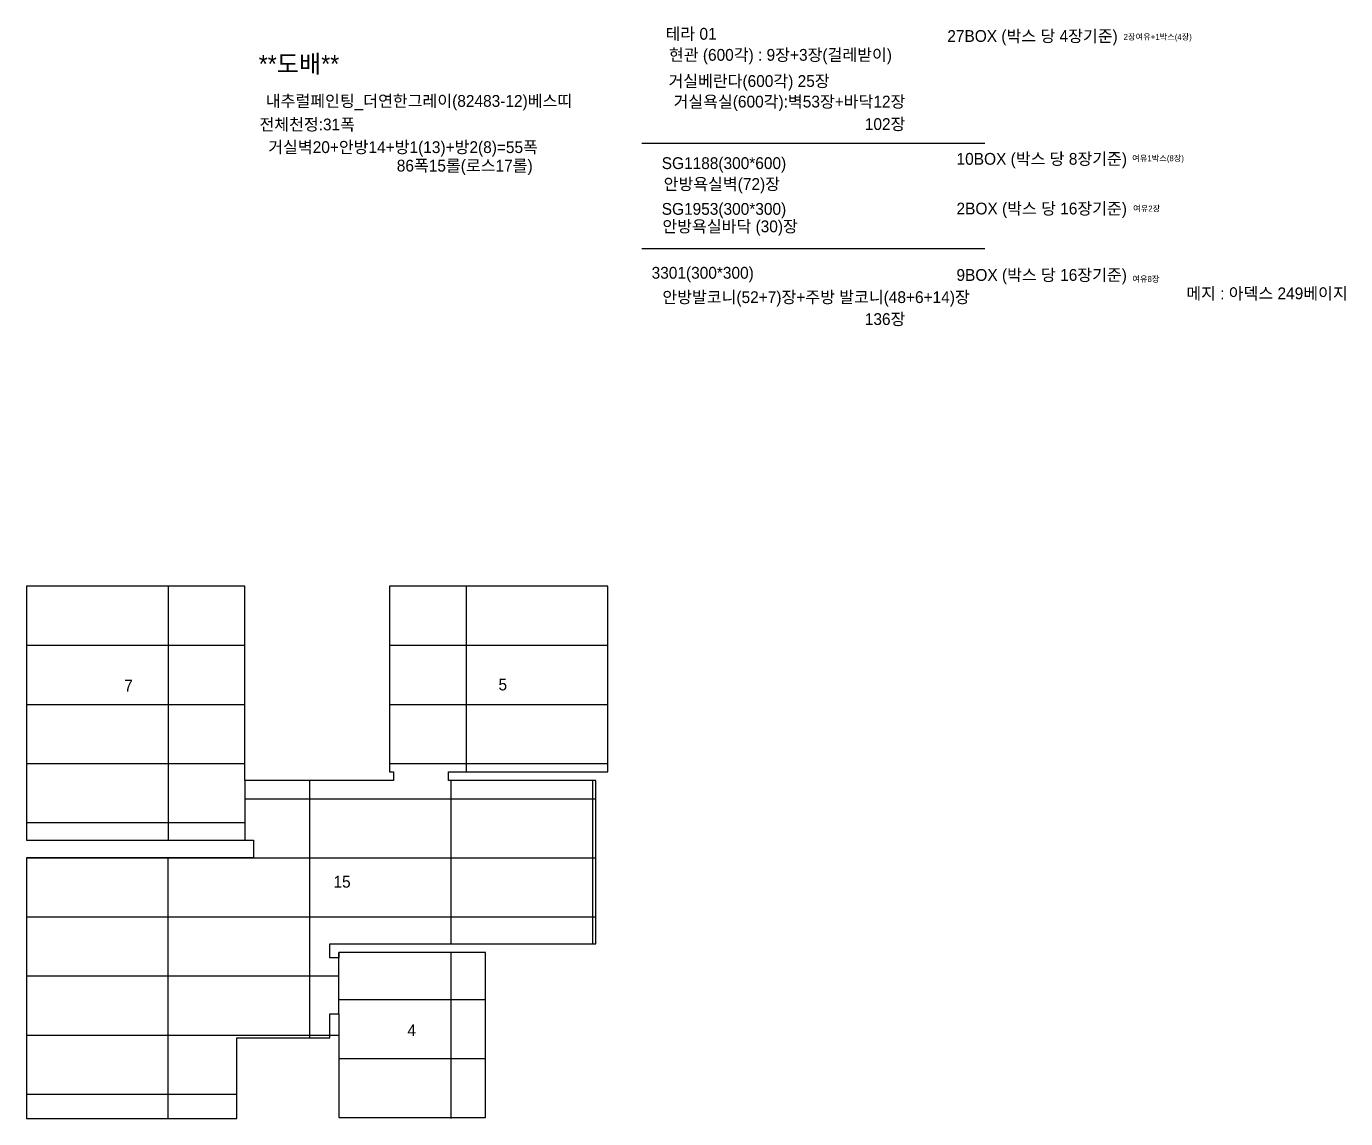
# Model space of a CAD drawing. Header units: inches. Extents: x 38372 to 259385, y 31566 to 93830.
# Drawn here: x 88928 to 111281, y 32259 to 50755 of the extents above; entities that cross this region are included whole.
import ezdxf
from ezdxf.enums import TextEntityAlignment as Align

# ---------------------------------------------------------------- set-up
doc = ezdxf.new("R2010")
doc.units = ezdxf.units.IN
doc.header["$LTSCALE"] = 50
doc.header["$MEASUREMENT"] = 0
for name, color, linetype in [('0-ELC TEXT', 7, 'Continuous'), ('03-TEXT', 3, 'Continuous'), ('3.기호.계단선', 30, 'Continuous'), ('HAT', 5, 'Continuous'), ('면적', 3, 'Continuous')]:
    doc.layers.add(name, color=color, linetype=linetype)
doc.styles.add('코레일둥고', font='Korail_Round_Gothic_Medium.ttf')

msp = doc.modelspace()

# ---------------------------------------------------------------- linework, layer by layer
at = {"layer": '3.기호.계단선'}
for p, q in [((99357.6, 48776.7), (105170.3, 48776.7)), ((99357.6, 46991), (105170.3, 46991))]:
    msp.add_line(p, q, dxfattribs=at)
at = {"layer": 'HAT'}
for p, q in [((91328.3, 41274), (91328.3, 36974)), ((96378.3, 41274), (96378.3, 38134)), ((88928.3, 40274), (92628.3, 40274)), ((95078.3, 40274), (98778.3, 40274)), ((88928.3, 39274), (92628.3, 39274)), ((95078.3, 39274), (98778.3, 39274)), ((88928.3, 38274), (92628.3, 38274)), ((95078.3, 38274), (98778.3, 38274)), ((92628.3, 37984), (92628.3, 36974)), ((93728.3, 33629), (93728.3, 37984)), ((96128.3, 35219), (96128.3, 37984)), ((98528.3, 35219), (98528.3, 37984)), ((92628.3, 37674), (98578.3, 37674)), ((88928.3, 37274), (92628.3, 37274)), ((88928.3, 36674), (98578.3, 36674)), ((91328.3, 32259), (91328.3, 36674)), ((88928.3, 35674), (98578.3, 35674)), ((94220.3, 34035), (94220.3, 35069)), ((96128.3, 32259), (96128.3, 35069)), ((88928.3, 34674), (94220.3, 34674)), ((94220.3, 34275), (96705.3, 34275)), ((88928.3, 33674), (94220.3, 33674)), ((94220.3, 33275), (96705.3, 33275)), ((88928.3, 32674), (92495.3, 32674))]:
    msp.add_line(p, q, dxfattribs=at)
at = {"layer": '면적'}
msp.add_lwpolyline([(94220.3, 32275), (96705.3, 32275), (96705.3, 35069), (94220.3, 35069), (94220.3, 34979), (94070.3, 34979), (94070.3, 35219), (98578.3, 35219), (98578.3, 37984), (96078.3, 37984), (96078.3, 38134), (98778.3, 38134), (98778.3, 41274), (95078.3, 41274), (95078.3, 38134), (95148.3, 38134), (95148.3, 37984), (92628.3, 37984), (92628.3, 41274), (88928.3, 41274), (88928.3, 36974), (92628.3, 36974), (92778.3, 36974), (92778.3, 36674), (88928.3, 36674), (88928.3, 32259), (92495.3, 32259), (92495.3, 33629), (94070.3, 33629), (94070.3, 34035), (94220.3, 34035)], close=True, dxfattribs=at)

# ---------------------------------------------------------------- texts
at = {"layer": '0-ELC TEXT', "style": '코레일둥고'}
for s, p in [('7', (90584.8, 39489.4)), ('5', (96927.6, 39510.6)), ('15', (94131.4, 36170.1)), ('4', (95384.7, 33655.6))]:
    msp.add_text(s, height=200, dxfattribs=at).set_placement(p)
at = {"layer": '03-TEXT', "color": 10, "style": '코레일둥고'}
for s, p in [('테라 01', (100623.6, 50529.2)), ('내추럴페인팅_더연한그레이(82483-12)베스띠', (98175.3, 49392.6)), ('SG1188(300*600)', (101802.3, 48339)), ('SG1953(300*300)', (101802.3, 47564.1)), ('3301(300*300)', (101253.2, 46482)), ('메지 : 아덱스 249베이지', (111316.3, 46134))]:
    msp.add_text(s, height=200, dxfattribs=at).set_placement(p, align=Align.RIGHT)
at = {"layer": '03-TEXT', "style": '코레일둥고'}
for s, p in [('27BOX (박스 당 4장기준)', (107418.9, 50492)), ('현관 (600각) : 9장+3장(걸레받이)', (103593.9, 50172.6)), ('거실베란다(600각) 25장', (102538, 49729.3)), ('거실욕실(600각):벽53장+바닥12장', (103821.7, 49381.1)), ('전체천정:31폭', (94495.9, 48993.9)), ('102장', (103821.7, 49000.5)), ('거실벽20+안방14+방1(13)+방2(8)=55폭', (97595, 48610)), ('86폭15롤(로스17롤)', (97506.3, 48297)), ('10BOX (박스 당 8장기준)', (107576.4, 48411.7)), ('안방욕실벽(72)장', (101696.9, 47985.5)), ('2BOX (박스 당 16장기준)', (107575.6, 47570.4)), ('안방욕실바닥 (30)장', (101999.3, 47268.6)), ('9BOX (박스 당 16장기준)', (107574.5, 46445.5)), ('안방발코니(52+7)장+주방 발코니(48+6+14)장', (104912, 46069.7)), ('136장', (103821.7, 45698.4))]:
    msp.add_text(s, height=200, dxfattribs=at).set_placement(p, align=Align.RIGHT)
at = {"layer": '03-TEXT', "color": 30, "style": '코레일둥고'}
for s, height, p in [('2장여유+1박스(4장)', 100, (108674.5, 50527.2)), ('**도배**', 300, (94228.8, 49970.5)), ('여유1박스(8장)', 100, (108541.2, 48471.9)), ('여유2장', 100, (108139.6, 47620.3)), ('여유8장', 100, (108126.7, 46427.1))]:
    msp.add_text(s, height=height, dxfattribs=at).set_placement(p, align=Align.RIGHT)

doc.saveas('drawing.dxf')
